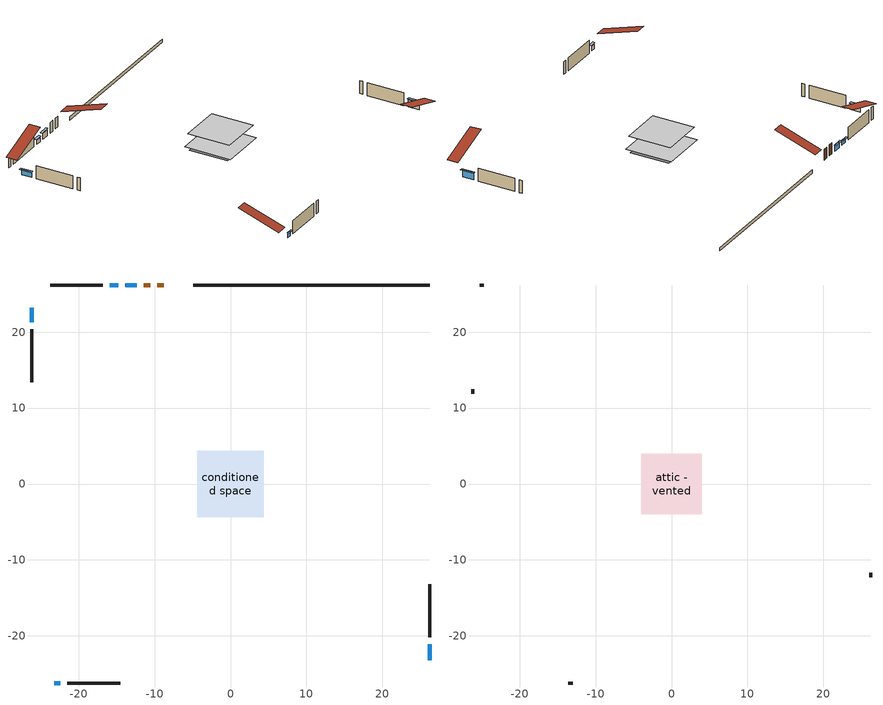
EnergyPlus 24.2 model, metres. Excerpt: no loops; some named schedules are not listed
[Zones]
conditioned space
 floor adiabatic (Floor2 construction): -3.89,-3.89 -3.89,3.89 3.89,3.89 3.89,-3.89 z0.23
 floor adiabatic (AdiabaticFloorConstruction): -4.39,-4.39 -4.39,4.39 4.39,4.39 4.39,-4.39 z0.23
 floor foundation (Slab1 construction): -4.06,-3.71 -4.06,3.71 4.06,3.71 4.06,-3.71 z-0.38
 wall outside (AdiabaticWallConstruction 1): -8.82,26.21 -9.66,26.21 / -10.59,26.21 -11.43,26.21 z0.23:2.26
 wall outside (AdiabaticWallConstruction): 26.21,-23.23 26.21,-21.09 z0.23:1.55; -12.36,26.21 -13.83,26.21 z0.23:1.3; -14.76,26.21 -15.9,26.21 z0.23:0.99; -23.23,-26.21 -22.41,-26.21 z0.23:1.12; -26.21,23.23 -26.21,21.29 z0.23:1.2
 wall outside (Wall1 construction): -16.83,26.21 -23.77,26.21 / -21.48,-26.21 -14.54,-26.21 / -26.21,20.36 -26.21,13.42 / 26.21,-20.16 26.21,-13.22 z0.23:2.67
 wall foundation (FoundationWall1 construction): 26.21,26.21 -4.9,26.21 z-0.38:0.23
 window (WindowConstruction): 26.21,-23.22 26.21,-21.09 z0.23:1.55
 window (WindowConstruction 1): -12.36,26.21 -13.83,26.21 z0.23:1.3
 window (WindowConstruction 2): -14.76,26.21 -15.9,26.21 z0.23:0.99
 window (WindowConstruction 3): -23.22,-26.21 -22.41,-26.21 z0.23:1.12
 window (WindowConstruction 4): -26.21,23.22 -26.21,21.29 z0.23:1.2
 door (Door): -8.82,26.21 -9.66,26.21 z0.23:2.26
 door (Door 1): -10.59,26.21 -11.43,26.21 z0.23:2.26
 ceiling adiabatic (AdiabaticFloorConstruction): 4.39,-4.39 4.39,4.39 -4.39,4.39 -4.39,-4.39 z0.23
attic - vented
 floor to conditioned space (Floor1 construction Reversed): -4.01,-4.01 -4.01,4.01 4.01,4.01 4.01,-4.01 z2.67
 wall outside (Wall2 construction): -24.7,26.21 -25.28,26.21 / -13.61,-26.21 -13.03,-26.21 / -26.21,12.49 -26.21,11.91 / 26.21,-12.29 26.21,-11.71 z0.23:2.67
 roof outside (Roof1 construction): -7.89,26.21,2.67 -7.89,18.4,5.27 -5.83,18.4,5.27 -5.83,26.21,2.67; -24.15,-26.21,2.67 -24.15,-18.4,5.27 -26.21,-18.4,5.27 -26.21,-26.21,2.67; -26.21,24.15,2.67 -18.4,24.15,5.27 -18.4,26.21,5.27 -26.21,26.21,2.67; 26.21,-24.15,2.67 18.4,-24.15,5.27 18.4,-26.21,5.27 26.21,-26.21,2.67
shading: 26.21,-20.89 26.21,-23.43 26.62,-23.43 26.62,-20.89 z1.75; -14.03,26.21 -12.16,26.21 -12.16,26.62 -14.03,26.62 z1.5; -16.1,26.21 -14.56,26.21 -14.56,26.62 -16.1,26.62 z1.19; -22.21,-26.21 -23.43,-26.21 -23.43,-26.62 -22.21,-26.62 z1.32; -26.21,21.09 -26.21,23.43 -26.62,23.43 -26.62,21.09 z1.4
[Building]
Building 1: Terrain=Suburbs
[Site:Location]
Muskoka_ON: Latitude {deg}=44.97; Longitude {deg}=-79.3; Time Zone {hr}=-5; Elevation {m}=282; Keep Site Location Information=Yes
[Site:GroundTemperature:Shallow]
1.23063, -0.843289, -1.00938, -0.0251953, 3.92574, 7.85827, 11.2676, 13.4273, 13.6107, 11.8542, 8.53183, 4.71994
[Site:WaterMainsTemperature]
Calculation Method=Schedule; Temperature Schedule=mains temperature schedule
[Material] Roughness=Rough; Thermal Absorptance=0.9
Name | Thickness {m} | Conductivity {W/m-K} | Density {kg/m3} | Specific Heat {J/kg-K} | Solar Absorptance | Visible Absorptance
asphalt or fiberglass shingles | 0.00635 | 0.162714 | 1121.4 | 1465.45 | 0.4 | 0.4
ceiling stud and cavity | 0.1397 | 0.079977 | 65.682 | 1177.47 | 0.7 | 0.7
concrete 4.0 in. | 0.1016 | 1.803125 | 2242.8 | 837.4 | 0.7 | 0.7
concrete 8.0 in. | 0.2032 | 1.803125 | 2242.8 | 837.4 | 0.7 | 0.7
door material | 0.04445 | 0.053851 | 512.64 | 1214.23 | 0.7 | 0.7
door material 1 | 0.04445 | 0.188738 | 512.64 | 1214.23 | 0.7 | 0.7
exterior vertical ins | 0.0405721 | 0.029427 | 32.04 | 1214.23 | 0.7 | 0.7
floor covering | 0.0127 | 9.015625 | 54.468 | 1339.84 | 0.6 | 0.6
floor covering 1 | 0.0127 | 0.0433444 | 54.468 | 1339.84 | 0.6 | 0.6
floor rigid ins; wall rigid ins | 0.512978 | 0.029427 | 32.04 | 1214.23 | 0.7 | 0.7
floor stud and cavity | 0.0889 | 0.340671 | 50.32683 | 1063.81 | 0.7 | 0.7
floor stud and cavity 1 | 0.1397 | 1.75129 | 37.0049 | 1207.88 | 0.7 | 0.7
furniture material conditioned space 1 | 0.1524 | 0.115458 | 640.8 | 1214.23 | 0.6 | 0.6
gypsum board | 0.0127 | 0.160291 | 801 | 837.4 | 0.6 | 0.6
gypsum board 1 | 0.0127 | 0.160291 | 801 | 837.4 | 0.7 | 0.7
osb sheathing 0.5 in. | 0.0127 | 0.115458 | 512.64 | 1214.23 | 0.7 | 0.7
osb sheathing 0.75 in. | 0.01905 | 0.115458 | 512.64 | 1214.23 | 0.7 | 0.7
wall stud and cavity | 0.1397 | 0.0924691 | 139.0536 | 1170.24 | 0.7 | 0.7
wall stud and cavity 1 | 0.0889 | 6.9971 | 50.32683 | 1063.81 | 0.6 | 0.6
wall stud and cavity 2 | 0.0889 | 0.380278 | 52.3479 | 1209.89 | 0.7 | 0.7
wall stud and cavity 3 | 0.0889 | 0.391764 | 83.0341 | 1211.67 | 0.7 | 0.7
wood siding | 0.0254 | 0.102417 | 544.68 | 1172.36 | 0.4 | 0.4
wood siding 1 | 0.00254 | 0.102417 | 544.68 | 1172.36 | 0.4 | 0.4
wood siding 2; wood siding 3 | 0.0254 | 0.102417 | 544.68 | 1172.36 | 0.7 | 0.7
[WindowMaterial:SimpleGlazingSystem]
Name | U-Factor {W/m2-K} | Solar Heat Gain Coefficient
WindowMaterial | 2.44551 | 0.62
WindowMaterial 1 | 3.65777 | 0.7
WindowMaterial 2 | 3.9428 | 0.68
WindowMaterial 3 | 4.0223 | 0.67
WindowMaterial 4 | 3.88318 | 0.68
[Construction]
AdiabaticFloorConstruction: floor stud and cavity 1, floor rigid ins, osb sheathing 0.75 in., floor covering 1
AdiabaticWallConstruction: wood siding 2, wall rigid ins, wall stud and cavity 2, gypsum board
AdiabaticWallConstruction 1: wood siding 3, wall rigid ins, wall stud and cavity 2, gypsum board
Door: door material
Door 1: door material 1
Floor1 construction Reversed: gypsum board, ceiling stud and cavity
Floor2 construction: floor stud and cavity, floor covering
FoundationWall1 construction: concrete 8.0 in., gypsum board 1
furniture construction conditioned space 1: furniture material conditioned space 1
PartitionWallConstruction: gypsum board, wall stud and cavity 3, gypsum board
Roof1 construction: asphalt or fiberglass shingles
Slab1 construction: concrete 4.0 in.
Wall1 construction: wood siding, osb sheathing 0.5 in., wall stud and cavity, gypsum board
Wall2 construction: wood siding 1, wall stud and cavity 1
WindowConstruction: WindowMaterial
WindowConstruction 1: WindowMaterial 1
WindowConstruction 2: WindowMaterial 2
WindowConstruction 3: WindowMaterial 3
WindowConstruction 4: WindowMaterial 4
[Zone] Multiplier=1; Part of Total Floor Area=Yes
Name | Volume {m3}
attic - vented | 27.2382
conditioned space | 204.4
[Space]
Name | Zone | Volume {m3}
attic - vented 1 | attic - vented | 27.2382
conditioned space 1 | conditioned space | 204.4
[ZoneInfiltration:EffectiveLeakageArea]
infil attic - vented 1: Zone or Space=attic - vented 1; Schedule=Always On Discrete; Effective Air Leakage Area {cm2}=2619.66; Stack Coefficient=0.00035074; Wind Coefficient=1.26536e-05
[ZoneMixing]
whole house fan mix: Zone or Space=attic - vented; Schedule=Always On Continuous; Design Flow Rate Calculation Method=Flow/Zone; Design Flow Rate {m3/s}=0; Source Zone or Space=conditioned space
[SurfaceProperty:ExposedFoundationPerimeter]
Slab1: Exposed Perimeter Calculation Method=TotalExposedPerimeter; Total Exposed Perimeter {m}=31.116
[InternalMass] Zone or ZoneList=conditioned space; Space or SpaceList=conditioned space 1
Name | Construction | Surface Area {m2}
furniture mass conditioned space 1 | furniture construction conditioned space 1 | 79.116
partition wall mass | PartitionWallConstruction | 137.4
[Lights]
interior lighting: Zone or ZoneList or Space or SpaceList=conditioned space 1; Schedule=interior lighting schedule; Design Level Calculation Method=LightingLevel; Lighting Level {W}=343.2; Return Air Fraction=0; Fraction Radiant=0.6; Fraction Visible=0.2; Fraction Replaceable=1
[People]
occupants: Zone or ZoneList or Space or SpaceList=conditioned space 1; Number of People Schedule=occupants schedule; Number of People Calculation Method=People; Number of People=3; Fraction Radiant=0.314171; Sensible Heat Fraction=0.56303; Activity Level Schedule=occupants activity schedule; Carbon Dioxide Generation Rate {m3/s-W}=0; Enable ASHRAE 55 Comfort Warnings=No; Mean Radiant Temperature Calculation Type=EnclosureAveraged
[ElectricEquipment] Zone or ZoneList or Space or SpaceList=conditioned space 1; Design Level Calculation Method=EquipmentLevel
Name | Schedule | Design Level {W} | Fraction Latent | Fraction Radiant | Fraction Lost
clothes dryer | clothes dryer schedule | 140.772 | 0.015 | 0.081 | 0.85
clothes washer | clothes washer schedule | 32.1985 | 0.03 | 0.162 | 0.7
cooking range | cooking range schedule | 215.147 | 0.08 | 0.432 | 0.2
dishwasher | dishwasher schedule | 66.8632 | 0.3 | 0.18 | 0.4
fridge | fridge schedule | 72.9452 | 0 | 0.6 | 0
mech vent bath fan 0 | mech vent bath fan 0 schedule | 50.2 | 0 | 0 | 1
mech vent house fan | mech vent house fan schedule | 0 | 0 | 0 | 1
mech vent house fan cfis | mech vent house fan cfis schedule | 0 | 0 | 0 | 0
misc plug loads | misc plug loads schedule | 494.7 | 0.045 | 0.513 | 0.1
whole house fan | Always On Discrete | 0 | 0 | 0 | 1
[OtherEquipment] Zone or ZoneList or Space or SpaceList=conditioned space 1; Design Level Calculation Method=EquipmentLevel
Name | Fuel Type | Schedule | Design Level {W} | Fraction Latent | Fraction Radiant | Fraction Lost
clothes dryer 1 | Electricity | clothes dryer schedule | 0 | 0.015 | 0.081 | 0.85
cooking range 1 | Electricity | cooking range schedule | 0 | 0.08 | 0.432 | 0.2
general water use latent | None | general water use schedule | 62.594 | 1 | 0 | 0
general water use sensible | None | general water use schedule | -61.6891 | 0 | 0.6 | 0
mech vent house fan latent load | None | Always On Discrete | 0 | 1 | 0 | 0
mech vent house fan sensible load | None | Always On Discrete | 0 | 0 | 0 | 0
water heater energy adjustment1 | Electricity | Always On Discrete | 0.01 | 0 | 0 | 1
[ZoneInfiltration:DesignFlowRate] Zone or ZoneList or Space or SpaceList=conditioned space 1; Schedule=Always On Discrete; Design Flow Rate Calculation Method=Flow/Zone; Design Flow Rate {m3/s}=0
infil flow; natural vent flow; whole house fan flow
[ZoneControl:Thermostat]
conditioned space Thermostat: Zone or ZoneList=conditioned space; Control Type Schedule=conditioned space Thermostat Schedule; Control 1=conditioned space temperature setpoint; Temperature Difference Between Cutout And Setpoint {deltaC}=0
[ZoneHVAC:Baseboard:Convective:Electric]
electric baseboard: Availability Schedule=Always On Discrete; Heating Design Capacity {W}=9579.91; Efficiency=1
[Zone equipment]
conditioned space: electric baseboard
[Foundation:Kiva]
Foundation Kiva 1: Initial Indoor Air Temperature {C}=18; Wall Height Above Grade {m}=0.230002; Wall Depth Below Slab {m}=0.2032; Custom Block Material Name 1=exterior vertical ins; Custom Block Depth 1 {m}=0.609996; Custom Block X Position 1 {m}=0.2159; Custom Block Z Position 1 {m}=0
[Foundation:Kiva:Settings]
Soil Conductivity {W/m-K}=0.849921; Soil Density {kg/m3}=1842.3; Soil Specific Heat {J/kg-K}=418.7; Ground Solar Absorptivity=0.9; Ground Thermal Absorptivity=0.9; Ground Surface Roughness {m}=0.03; Far-Field Width {m}=40; Deep-Ground Boundary Condition=ZeroFlux; Deep-Ground Depth {m}=40; Minimum Cell Dimension {m}=0.2; Maximum Cell Growth Coefficient=3; Simulation Timestep=Timestep
[Exterior:Lights]
exterior lighting: Schedule=exterior lighting schedule; Design Level {W}=75.6
[EnergyManagementSystem:GlobalVariable]
infil_program_Qfan
infil_program_Qinf
natural_vent_program_Qnv
natural_vent_program_Qwhf
[EnergyManagementSystem:Sensor]
Name | Output:Variable or Output:Meter Index Key | Output:Variable or Output:Meter
airflow_gain | infil flow | Infiltration Sensible Heat Gain Energy
airflow_gain_1 | natural vent flow | Infiltration Sensible Heat Gain Energy
airflow_gain_2 | whole house fan flow | Infiltration Sensible Heat Gain Energy
airflow_loss | infil flow | Infiltration Sensible Heat Loss Energy
airflow_loss_1 | natural vent flow | Infiltration Sensible Heat Loss Energy
airflow_loss_2 | whole house fan flow | Infiltration Sensible Heat Loss Energy
clg_load_cond |  | Cooling:EnergyTransfer:Zone:CONDITIONED SPACE
clg_sp_s; clg_sp_s_1 | cooling setpoint | Schedule Value
clothes_dryer_exhaust_0_sch_s | clothes dryer exhaust 0 schedule | Schedule Value
conditioned_space_clg_unmet_s | conditioned space | Zone Cooling Setpoint Not Met Time
conditioned_space_htg_unmet_s | conditioned space | Zone Heating Setpoint Not Met Time
cool_season | cooling season schedule | Schedule Value
fridge_tin_s; tin_s; tin_s_1 | conditioned space | Zone Mean Air Temperature
htg_load_cond |  | Heating:EnergyTransfer:Zone:CONDITIONED SPACE
htg_sp_s; htg_sp_s_1 | heating setpoint | Schedule Value
ig_ee_conv | clothes dryer | Electric Equipment Convective Heating Energy
ig_ee_conv_2 | cooking range | Electric Equipment Convective Heating Energy
ig_ee_conv_4 | fridge | Electric Equipment Convective Heating Energy
ig_ee_conv_5 | misc plug loads | Electric Equipment Convective Heating Energy
ig_ee_conv_6 | whole house fan | Electric Equipment Convective Heating Energy
ig_ee_rad | clothes dryer | Electric Equipment Radiant Heating Energy
ig_ee_rad_2 | cooking range | Electric Equipment Radiant Heating Energy
ig_ee_rad_4 | fridge | Electric Equipment Radiant Heating Energy
ig_ee_rad_5 | misc plug loads | Electric Equipment Radiant Heating Energy
ig_ee_rad_6 | whole house fan | Electric Equipment Radiant Heating Energy
ig_lgt_conv | interior lighting | Lights Convective Heating Energy
ig_lgt_rad | interior lighting | Lights Radiant Heating Energy
ig_lgt_vis | interior lighting | Lights Visible Radiation Heating Energy
ig_oe_conv | clothes dryer 1 | Other Equipment Convective Heating Energy
ig_oe_conv_1 | cooking range 1 | Other Equipment Convective Heating Energy
ig_oe_conv_2 | general water use latent | Other Equipment Convective Heating Energy
ig_oe_conv_3 | general water use sensible | Other Equipment Convective Heating Energy
ig_oe_conv_4 | water heater energy adjustment1 | Other Equipment Convective Heating Energy
ig_oe_rad | clothes dryer 1 | Other Equipment Radiant Heating Energy
ig_oe_rad_1 | cooking range 1 | Other Equipment Radiant Heating Energy
ig_oe_rad_2 | general water use latent | Other Equipment Radiant Heating Energy
ig_oe_rad_3 | general water use sensible | Other Equipment Radiant Heating Energy
ig_oe_rad_4 | water heater energy adjustment1 | Other Equipment Radiant Heating Energy
ig_ppl_conv | occupants | People Convective Heating Energy
ig_ppl_rad | occupants | People Radiant Heating Energy
im_conv | furniture mass conditioned space 1 | Surface Inside Face Convection Heat Gain Energy
im_conv_1 | partition wall mass | Surface Inside Face Convection Heat Gain Energy
im_ig | furniture mass conditioned space 1 | Surface Inside Face Internal Gains Radiation Heat Gain Energy
im_ig_1 | partition wall mass | Surface Inside Face Internal Gains Radiation Heat Gain Energy
im_lgt | furniture mass conditioned space 1 | Surface Inside Face Lights Radiation Heat Gain Energy
im_lgt_1 | partition wall mass | Surface Inside Face Lights Radiation Heat Gain Energy
im_sol | furniture mass conditioned space 1 | Surface Inside Face Solar Radiation Heat Gain Energy
im_sol_1 | partition wall mass | Surface Inside Face Solar Radiation Heat Gain Energy
im_surf | furniture mass conditioned space 1 | Surface Inside Face Net Surface Thermal Radiation Heat Gain Energy
im_surf_1 | partition wall mass | Surface Inside Face Net Surface Thermal Radiation Heat Gain Energy
mech_vent_bath_fan_0_sch_s | mech vent bath fan 0 schedule | Schedule Value
mv_conv | mech vent bath fan 0 | Electric Equipment Convective Heating Energy
mv_conv_1 | mech vent house fan | Electric Equipment Convective Heating Energy
mv_conv_2 | mech vent house fan cfis | Electric Equipment Convective Heating Energy
mv_conv_3 | mech vent house fan latent load | Other Equipment Convective Heating Energy
mv_conv_4 | mech vent house fan sensible load | Other Equipment Convective Heating Energy
mv_rad | mech vent bath fan 0 | Electric Equipment Radiant Heating Energy
mv_rad_1 | mech vent house fan | Electric Equipment Radiant Heating Energy
mv_rad_2 | mech vent house fan cfis | Electric Equipment Radiant Heating Energy
mv_rad_3 | mech vent house fan latent load | Other Equipment Radiant Heating Energy
mv_rad_4 | mech vent house fan sensible load | Other Equipment Radiant Heating Energy
natural_vent_s | natural vent schedule | Schedule Value
out_pb_s |  | Site Outdoor Air Barometric Pressure
out_wt_s |  | Site Outdoor Air Humidity Ratio
site_vw_s |  | Site Wind Speed
ss_back_out | Window1 | Surface Window Shortwave from Zone Back Out Window Heat Transfer Rate
ss_back_out_1 | Window3 | Surface Window Shortwave from Zone Back Out Window Heat Transfer Rate
ss_back_out_2 | Window4 | Surface Window Shortwave from Zone Back Out Window Heat Transfer Rate
ss_back_out_3 | Window5 | Surface Window Shortwave from Zone Back Out Window Heat Transfer Rate
ss_back_out_4 | Window6 | Surface Window Shortwave from Zone Back Out Window Heat Transfer Rate
ss_conv | Door1 | Surface Inside Face Convection Heat Gain Energy
ss_conv_1 | Door2 | Surface Inside Face Convection Heat Gain Energy
ss_conv_2 | Window1 | Surface Inside Face Convection Heat Gain Energy
ss_conv_3 | Window3 | Surface Inside Face Convection Heat Gain Energy
ss_conv_4 | Window4 | Surface Inside Face Convection Heat Gain Energy
ss_conv_5 | Window5 | Surface Inside Face Convection Heat Gain Energy
ss_conv_6 | Window6 | Surface Inside Face Convection Heat Gain Energy
ss_ig | Door1 | Surface Inside Face Internal Gains Radiation Heat Gain Energy
ss_ig_1 | Door2 | Surface Inside Face Internal Gains Radiation Heat Gain Energy
ss_ig_2 | Window1 | Surface Inside Face Internal Gains Radiation Heat Gain Energy
ss_ig_3 | Window3 | Surface Inside Face Internal Gains Radiation Heat Gain Energy
ss_ig_4 | Window4 | Surface Inside Face Internal Gains Radiation Heat Gain Energy
ss_ig_5 | Window5 | Surface Inside Face Internal Gains Radiation Heat Gain Energy
ss_ig_6 | Window6 | Surface Inside Face Internal Gains Radiation Heat Gain Energy
ss_lgt | Door1 | Surface Inside Face Lights Radiation Heat Gain Energy
ss_lgt_1 | Door2 | Surface Inside Face Lights Radiation Heat Gain Energy
ss_sol | Door1 | Surface Inside Face Solar Radiation Heat Gain Energy
ss_sol_1 | Door2 | Surface Inside Face Solar Radiation Heat Gain Energy
ss_surf | Door1 | Surface Inside Face Net Surface Thermal Radiation Heat Gain Energy
ss_surf_1 | Door2 | Surface Inside Face Net Surface Thermal Radiation Heat Gain Energy
ss_surf_2 | Window1 | Surface Inside Face Net Surface Thermal Radiation Heat Gain Energy
ss_surf_3 | Window3 | Surface Inside Face Net Surface Thermal Radiation Heat Gain Energy
ss_surf_4 | Window4 | Surface Inside Face Net Surface Thermal Radiation Heat Gain Energy
ss_surf_5 | Window5 | Surface Inside Face Net Surface Thermal Radiation Heat Gain Energy
ss_surf_6 | Window6 | Surface Inside Face Net Surface Thermal Radiation Heat Gain Energy
ss_trans_in | Window1 | Surface Window Transmitted Solar Radiation Rate
ss_trans_in_1 | Window3 | Surface Window Transmitted Solar Radiation Rate
ss_trans_in_2 | Window4 | Surface Window Transmitted Solar Radiation Rate
ss_trans_in_3 | Window5 | Surface Window Transmitted Solar Radiation Rate
ss_trans_in_4 | Window6 | Surface Window Transmitted Solar Radiation Rate
ss_trans_out | Window1 | Surface Inside Face Initial Transmitted Diffuse Transmitted Out Window Solar Radiation Rate
ss_trans_out_1 | Window3 | Surface Inside Face Initial Transmitted Diffuse Transmitted Out Window Solar Radiation Rate
ss_trans_out_2 | Window4 | Surface Inside Face Initial Transmitted Diffuse Transmitted Out Window Solar Radiation Rate
ss_trans_out_3 | Window5 | Surface Inside Face Initial Transmitted Diffuse Transmitted Out Window Solar Radiation Rate
ss_trans_out_4 | Window6 | Surface Inside Face Initial Transmitted Diffuse Transmitted Out Window Solar Radiation Rate
s_conv | Floor1 | Surface Inside Face Convection Heat Gain Energy
s_conv_1 | Floor2 | Surface Inside Face Convection Heat Gain Energy
s_conv_2 | FoundationWall1 | Surface Inside Face Convection Heat Gain Energy
s_conv_3 | inferred conditioned ceiling | Surface Inside Face Convection Heat Gain Energy
s_conv_4 | inferred conditioned floor | Surface Inside Face Convection Heat Gain Energy
s_conv_5 | Slab1 | Surface Inside Face Convection Heat Gain Energy
s_conv_6 | Wall1:0 | Surface Inside Face Convection Heat Gain Energy
s_conv_7 | Wall1:180 | Surface Inside Face Convection Heat Gain Energy
s_conv_8 | Wall1:270 | Surface Inside Face Convection Heat Gain Energy
s_conv_9 | Wall1:90 | Surface Inside Face Convection Heat Gain Energy
s_ig | Floor1 | Surface Inside Face Internal Gains Radiation Heat Gain Energy
s_ig_1 | Floor2 | Surface Inside Face Internal Gains Radiation Heat Gain Energy
s_ig_2 | FoundationWall1 | Surface Inside Face Internal Gains Radiation Heat Gain Energy
s_ig_3 | inferred conditioned ceiling | Surface Inside Face Internal Gains Radiation Heat Gain Energy
s_ig_4 | inferred conditioned floor | Surface Inside Face Internal Gains Radiation Heat Gain Energy
s_ig_5 | Slab1 | Surface Inside Face Internal Gains Radiation Heat Gain Energy
s_ig_6 | Wall1:0 | Surface Inside Face Internal Gains Radiation Heat Gain Energy
s_ig_7 | Wall1:180 | Surface Inside Face Internal Gains Radiation Heat Gain Energy
s_ig_8 | Wall1:270 | Surface Inside Face Internal Gains Radiation Heat Gain Energy
s_ig_9 | Wall1:90 | Surface Inside Face Internal Gains Radiation Heat Gain Energy
s_lgt | Floor1 | Surface Inside Face Lights Radiation Heat Gain Energy
s_lgt_1 | Floor2 | Surface Inside Face Lights Radiation Heat Gain Energy
s_lgt_2 | FoundationWall1 | Surface Inside Face Lights Radiation Heat Gain Energy
s_lgt_3 | inferred conditioned ceiling | Surface Inside Face Lights Radiation Heat Gain Energy
s_lgt_4 | inferred conditioned floor | Surface Inside Face Lights Radiation Heat Gain Energy
s_lgt_5 | Slab1 | Surface Inside Face Lights Radiation Heat Gain Energy
s_lgt_6 | Wall1:0 | Surface Inside Face Lights Radiation Heat Gain Energy
s_lgt_7 | Wall1:180 | Surface Inside Face Lights Radiation Heat Gain Energy
s_lgt_8 | Wall1:270 | Surface Inside Face Lights Radiation Heat Gain Energy
s_lgt_9 | Wall1:90 | Surface Inside Face Lights Radiation Heat Gain Energy
s_sol | Floor1 | Surface Inside Face Solar Radiation Heat Gain Energy
s_sol_1 | Floor2 | Surface Inside Face Solar Radiation Heat Gain Energy
s_sol_2 | FoundationWall1 | Surface Inside Face Solar Radiation Heat Gain Energy
s_sol_3 | inferred conditioned ceiling | Surface Inside Face Solar Radiation Heat Gain Energy
s_sol_4 | inferred conditioned floor | Surface Inside Face Solar Radiation Heat Gain Energy
s_sol_5 | Slab1 | Surface Inside Face Solar Radiation Heat Gain Energy
s_sol_6 | Wall1:0 | Surface Inside Face Solar Radiation Heat Gain Energy
s_sol_7 | Wall1:180 | Surface Inside Face Solar Radiation Heat Gain Energy
s_sol_8 | Wall1:270 | Surface Inside Face Solar Radiation Heat Gain Energy
s_sol_9 | Wall1:90 | Surface Inside Face Solar Radiation Heat Gain Energy
s_surf | Floor1 | Surface Inside Face Net Surface Thermal Radiation Heat Gain Energy
s_surf_1 | Floor2 | Surface Inside Face Net Surface Thermal Radiation Heat Gain Energy
s_surf_2 | FoundationWall1 | Surface Inside Face Net Surface Thermal Radiation Heat Gain Energy
s_surf_3 | inferred conditioned ceiling | Surface Inside Face Net Surface Thermal Radiation Heat Gain Energy
s_surf_4 | inferred conditioned floor | Surface Inside Face Net Surface Thermal Radiation Heat Gain Energy
s_surf_5 | Slab1 | Surface Inside Face Net Surface Thermal Radiation Heat Gain Energy
s_surf_6 | Wall1:0 | Surface Inside Face Net Surface Thermal Radiation Heat Gain Energy
s_surf_7 | Wall1:180 | Surface Inside Face Net Surface Thermal Radiation Heat Gain Energy
s_surf_8 | Wall1:270 | Surface Inside Face Net Surface Thermal Radiation Heat Gain Energy
s_surf_9 | Wall1:90 | Surface Inside Face Net Surface Thermal Radiation Heat Gain Energy
tout_s | conditioned space | Zone Outdoor Air Drybulb Temperature
win_s | conditioned space | Zone Air Humidity Ratio
[EnergyManagementSystem:Actuator]
Name | Actuated Component Unique | Actuated Component Type | Actuated Component Control Type
fridge_schedule_act | fridge schedule | Schedule:Constant | Schedule Value
infil_flow_act | infil flow | Zone Infiltration | Air Exchange Flow Rate
mech_vent_house_fan_cfis_act | mech vent house fan cfis | ElectricEquipment | Electricity Rate
mech_vent_house_fan_latent_load_act | mech vent house fan latent load | OtherEquipment | Power Level
mech_vent_house_fan_sensible_load_act | mech vent house fan sensible load | OtherEquipment | Power Level
natural_vent_flow_act | natural vent flow | Zone Infiltration | Air Exchange Flow Rate
water_heater_ec_adj_act | water heater energy adjustment1 | OtherEquipment | Power Level
whole_house_fan_act | whole house fan | ElectricEquipment | Electricity Rate
whole_house_fan_flow_act | whole house fan flow | Zone Infiltration | Air Exchange Flow Rate
whole_house_fan_mix_act | whole house fan mix | ZoneMixing | Air Exchange Flow Rate
